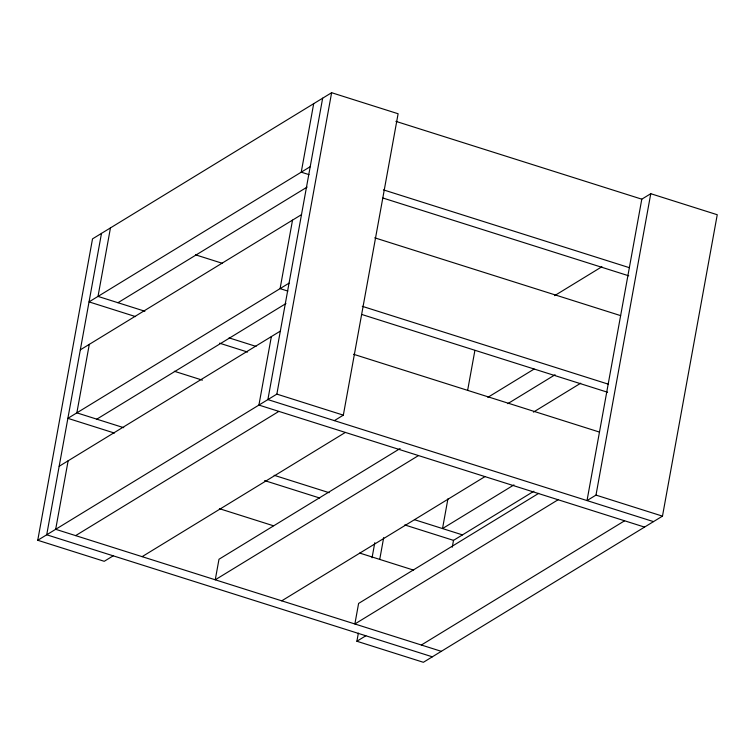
<?xml version="1.0" encoding="UTF-8"?>
<svg xmlns="http://www.w3.org/2000/svg" width="755" height="755" viewBox="0 0 755 755"><rect width="100%" height="100%" fill="white"/><g stroke="black" fill="none" stroke-linecap="round" stroke-linejoin="round"><path stroke-width="1.13" d="M113.203 555.822L104.237 561.305L37.75 540.269L92.525 238.863L331.624 92.705L398.111 113.75L343.336 415.146L334.371 420.629M101.491 233.38L46.716 534.785L432.341 656.812M68.129 460.805L55.681 529.302L441.307 651.329M89.298 344.356L76.85 412.853L123.735 427.689M110.457 227.906L98.008 296.404L144.894 311.239M271.366 336.57L258.918 405.076L644.543 527.094M292.534 220.12L280.086 288.618L287.844 291.081M313.693 103.671L301.245 172.168L309.003 174.622M322.659 98.188L267.883 399.593L653.509 521.62M37.75 540.269L276.858 394.11L331.624 92.705M650.763 193.695L595.988 495.101L587.022 500.574L641.797 199.178L650.763 193.695L717.25 214.731L662.475 516.137L423.376 662.295L356.889 641.25L358.361 633.134M372.055 557.785L374.791 542.713M379.756 559.276L383.691 537.588M447.913 498.885L442.524 528.566L513.957 484.899M467.628 390.42L474.886 350.462M452.254 547.205L453.5 540.363L533.898 491.212M310.211 166.695L89.043 301.887L135.579 316.609M117.95 302.717L307.106 187.089M80.332 349.839L301.5 214.637M289.052 283.144L67.874 418.336L114.42 433.059M96.791 419.167L285.947 303.548M59.164 466.288L280.341 331.096M75.632 535.616L278.869 411.381M554.614 295.649L601.895 266.741M142.119 556.652L345.356 432.426M400.093 448.545L218.988 559.247L215.251 579.802L418.487 455.567M487.834 397.356L534.115 369.063M507.775 403.67L555.067 374.763M533.445 412.098L580.737 383.191M281.738 600.838L484.974 476.603M538.702 493.345L358.606 603.434L354.869 623.979L558.115 499.744M356.889 641.25L365.854 635.776M421.356 645.015L624.593 520.79M395.884 121.357L641.797 199.178M383.436 189.864L629.349 267.676M382.927 198.018L628.755 275.811M374.725 237.816L620.638 315.628M362.277 306.313L608.19 384.125M195.507 254.812L222.451 263.344M361.768 314.467L607.596 392.26M353.557 354.265L599.47 432.077M229.086 337.881L256.02 346.403M219.535 343.176L247.602 352.057M276.858 394.11L343.336 415.146M595.988 495.101L662.475 516.137M174.348 371.271L202.406 380.152M274.15 475.291L329.152 492.694M414.457 519.685L462.466 534.88M264.618 480.595L319.639 497.998M404.746 524.933L453.5 540.363M219.412 508.672L273.291 525.725M359.72 553.075L413.598 570.119"/></g></svg>
